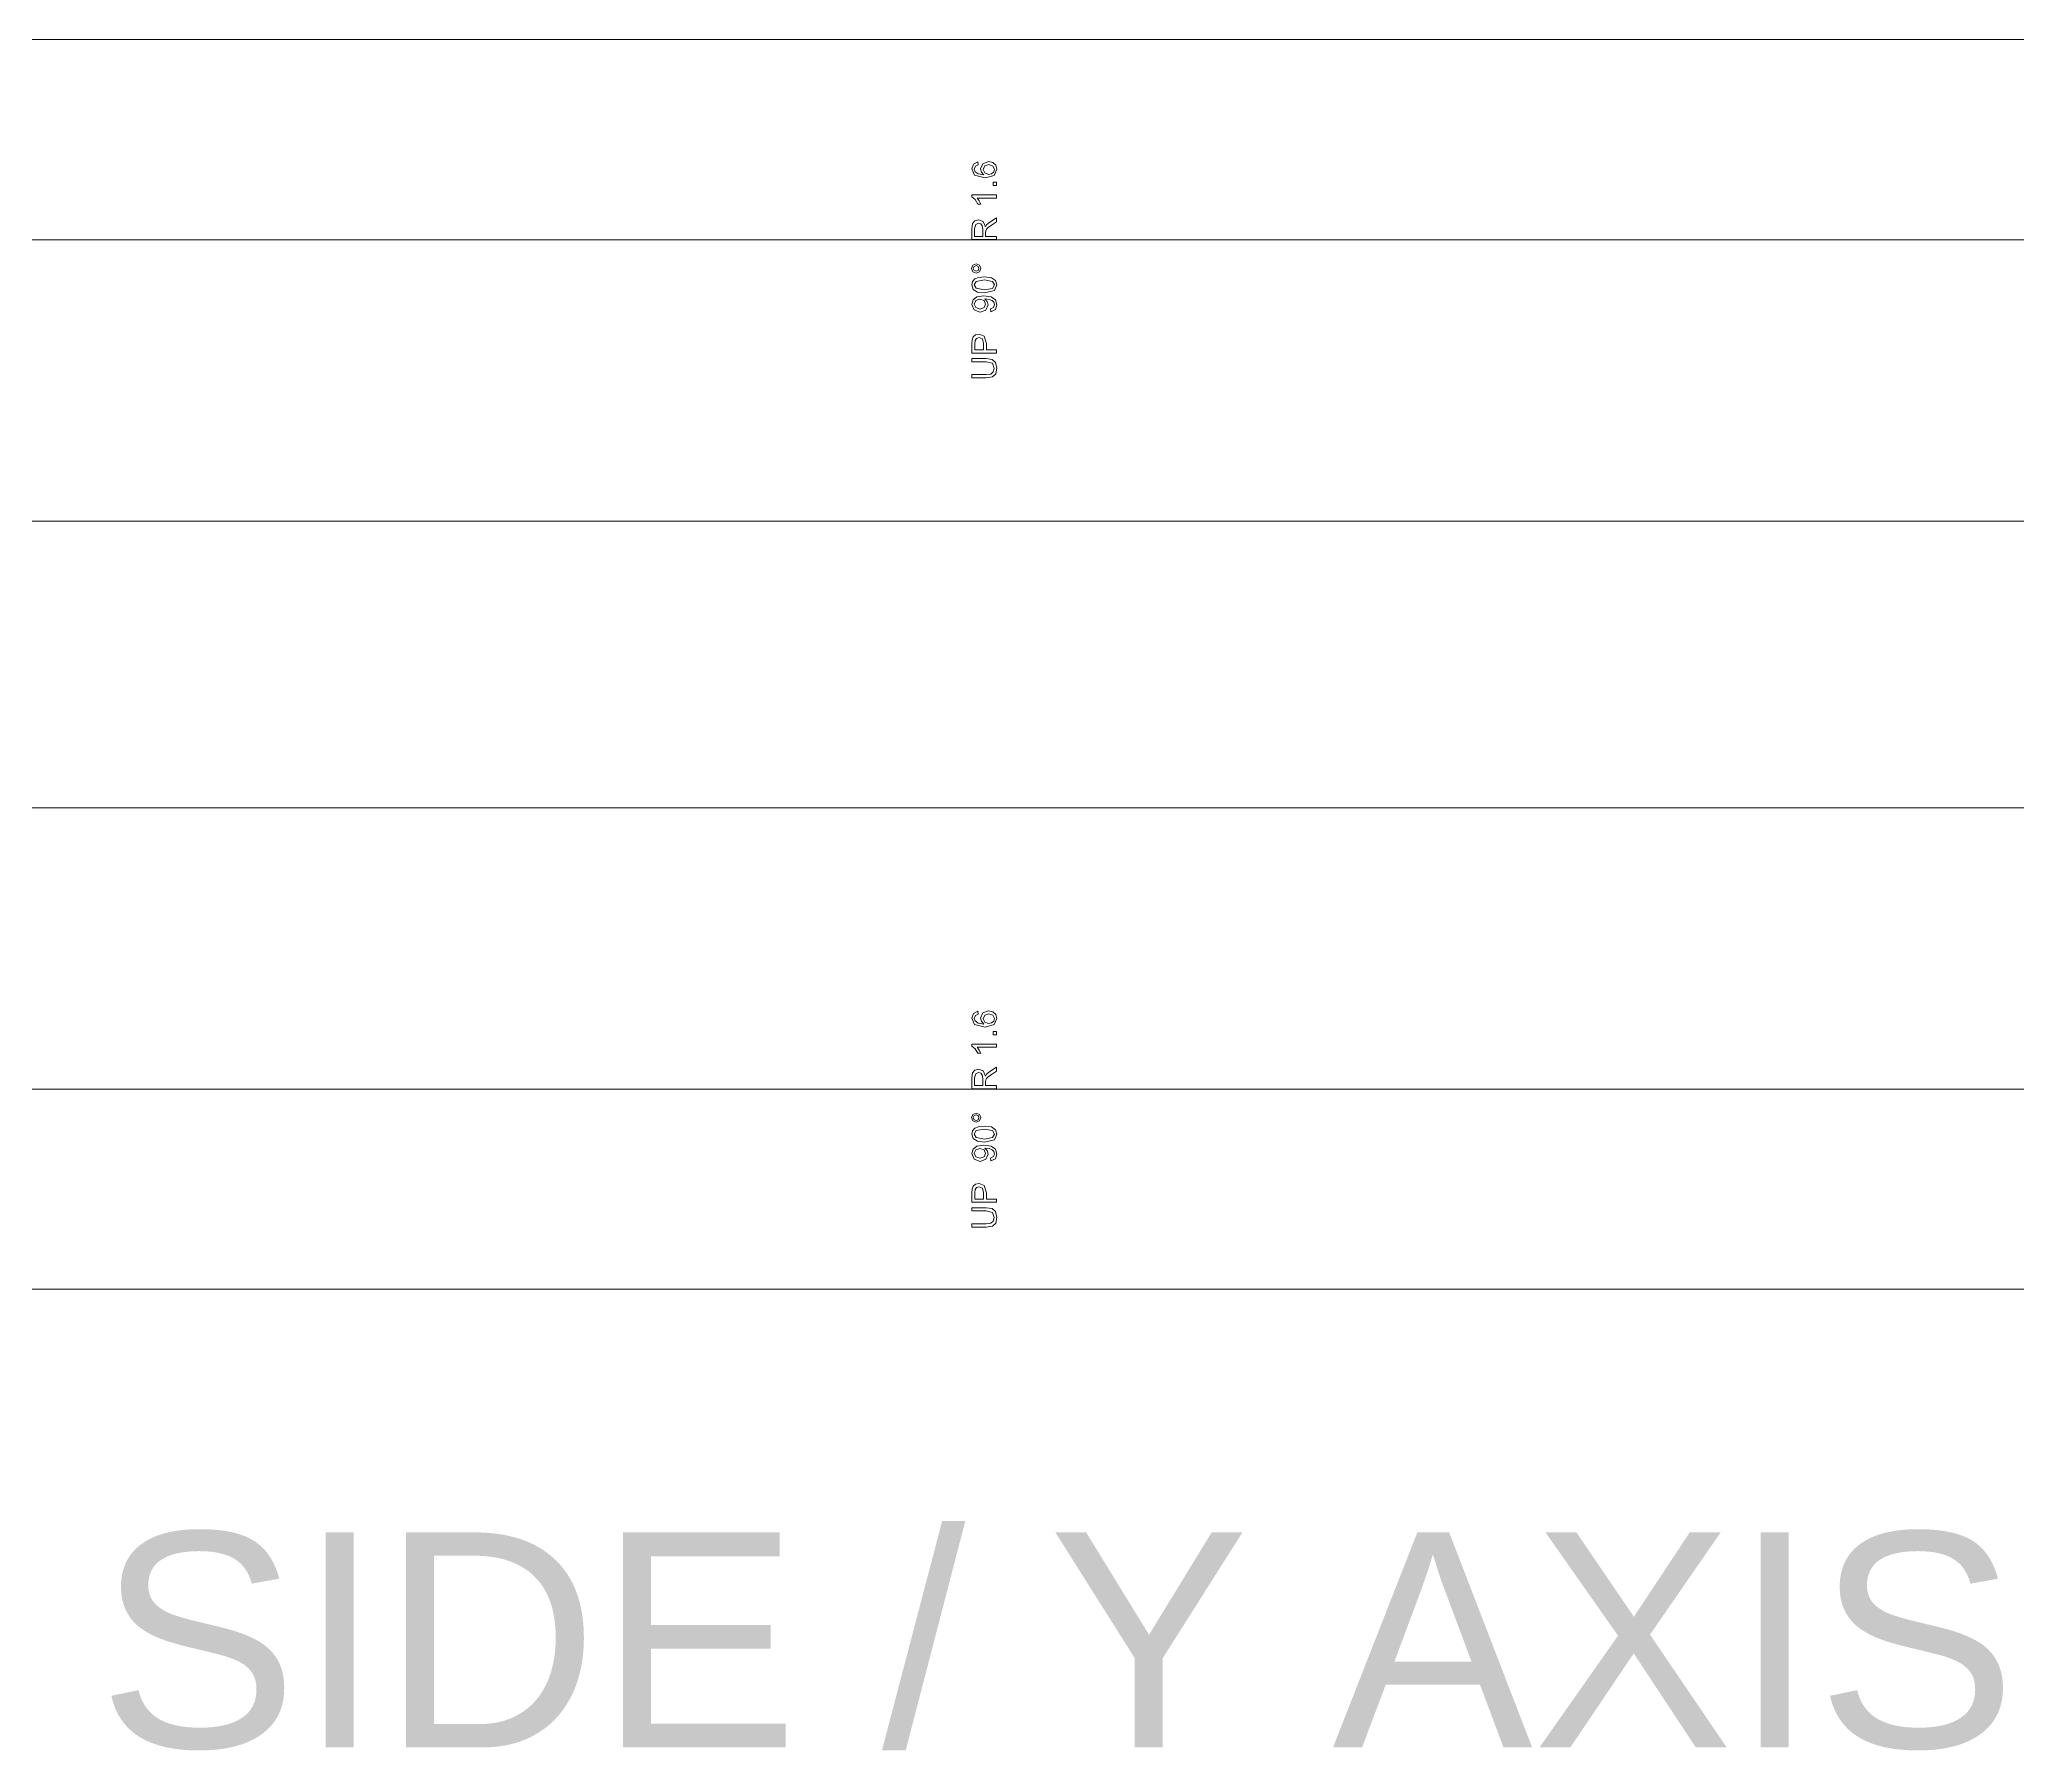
# Model space of a CAD drawing. Header units: millimetres. Extents: x 5 to 3562, y -58 to 420.
# Drawn here: x 2112.4 to 2388.3, y -52.8 to 185.9 of the extents above; entities that cross this region are included whole.
import ezdxf

# ---------------------------------------------------------------- set-up
doc = ezdxf.new("R2010")
doc.units = ezdxf.units.MM
doc.layers.get('0').update_dxf_attribs({"lineweight": 25, "true_color": 0xffffff})
doc.layers.add('Layer0', color=7, linetype='BYLAYER', lineweight=5, true_color=0xffffff)
doc.styles.add('textstyle15', font='')
doc.styles.get('textstyle15').set_extended_font_data('Arial')

msp = doc.modelspace()

# ---------------------------------------------------------------- linework, layer by layer
at = {"layer": 'Layer0'}
for p, q in [((2466.6, 185.89), (2016.6, 185.89)), ((2242.49, 167.83), (2242.72, 168.5)), ((2242.72, 168.5), (2243.35, 168.81)), ((2243.38, 168.39), (2243.02, 168.23)), ((2243.35, 168.81), (2243.38, 168.39)), ((2243.71, 167.85), (2244.02, 168.57)), ((2244.02, 168.57), (2244.83, 168.87)), ((2244.85, 168.44), (2244.29, 168.25)), ((2244.83, 168.87), (2245.43, 168.73)), ((2245.44, 168.24), (2244.85, 168.44)), ((2245.43, 168.73), (2245.86, 168.35)), ((2245.86, 168.35), (2246, 167.79)), ((2242.88, 166.96), (2242.49, 167.83)), ((2243.02, 168.23), (2242.84, 167.81)), ((2242.84, 167.81), (2242.95, 167.45)), ((2244.34, 166.6), (2242.88, 166.96)), ((2242.95, 167.45), (2243.38, 167.14)), ((2243.38, 167.14), (2244.17, 167.02)), ((2243.83, 167.39), (2243.71, 167.85)), ((2244.17, 167.02), (2243.83, 167.39)), ((2244.29, 168.25), (2244.09, 167.77)), ((2244.09, 167.77), (2244.29, 167.28)), ((2244.29, 167.28), (2244.83, 167.08)), ((2245.62, 166.93), (2244.34, 166.6)), ((2244.83, 167.08), (2245.25, 167.17)), ((2245.25, 167.17), (2245.55, 167.43)), ((2245.66, 167.78), (2245.44, 168.24)), ((2245.46, 165.52), (2245.46, 166)), ((2245.46, 166), (2245.95, 166)), ((2245.55, 167.43), (2245.66, 167.78)), ((2246, 167.79), (2245.62, 166.93)), ((2245.95, 166), (2245.95, 165.52)), ((2242.49, 163.92), (2242.49, 164.2)), ((2242.49, 164.2), (2245.95, 164.2)), ((2242.95, 163.55), (2242.49, 163.92)), ((2243.35, 162.93), (2242.95, 163.55)), ((2245.95, 163.77), (2243.25, 163.77)), ((2243.25, 163.77), (2243.54, 163.37)), ((2243.76, 162.93), (2243.35, 162.93)), ((2243.54, 163.37), (2243.76, 162.93)), ((2245.95, 165.52), (2245.46, 165.52)), ((2245.95, 164.2), (2245.95, 163.77)), ((2242.5, 159.5), (2242.6, 160.2)), ((2242.6, 160.2), (2242.92, 160.58)), ((2243.04, 160.08), (2242.88, 159.52)), ((2242.92, 160.58), (2243.44, 160.73)), ((2243.44, 160.26), (2243.04, 160.08)), ((2243.44, 160.73), (2244.06, 160.49)), ((2243.75, 160.17), (2243.44, 160.26)), ((2243.96, 159.9), (2243.75, 160.17)), ((2244.06, 160.49), (2244.38, 159.76)), ((2244.38, 159.76), (2244.55, 160.03)), ((2244.55, 160.03), (2245.01, 160.41)), ((2245.01, 160.41), (2245.95, 161.01)), ((2245.95, 160.44), (2245.23, 159.98)), ((2245.95, 161.01), (2245.95, 160.44)), ((2242.5, 157.98), (2242.5, 159.5)), ((2245.95, 157.98), (2242.5, 157.98)), ((2242.88, 159.52), (2242.88, 158.43)), ((2242.88, 158.43), (2244.02, 158.43)), ((2244.02, 159.41), (2243.96, 159.9)), ((2244.02, 158.43), (2244.02, 159.41)), ((2244.43, 159.21), (2244.42, 158.96)), ((2244.42, 158.96), (2244.42, 158.43)), ((2244.42, 158.43), (2245.95, 158.43)), ((2244.53, 159.42), (2244.43, 159.21)), ((2244.76, 159.65), (2244.53, 159.42)), ((2245.23, 159.98), (2244.76, 159.65)), ((2245.95, 158.43), (2245.95, 157.98)), ((2242.64, 154.42), (2243.1, 154.61)), ((2243.1, 154.61), (2243.56, 154.42)), ((2242.45, 153.96), (2242.64, 154.42)), ((2242.64, 153.5), (2242.45, 153.96)), ((2242.49, 151.65), (2242.6, 152.14)), ((2242.6, 152.14), (2242.92, 152.48)), ((2243.1, 153.31), (2242.64, 153.5)), ((2242.82, 154.24), (2242.7, 153.96)), ((2242.7, 153.96), (2242.82, 153.68)), ((2243.1, 154.35), (2242.82, 154.24)), ((2242.82, 153.68), (2243.1, 153.56)), ((2243.12, 152.14), (2242.84, 151.65)), ((2242.92, 152.48), (2243.43, 152.7)), ((2243.38, 154.24), (2243.1, 154.35)), ((2243.1, 153.56), (2243.38, 153.68)), ((2243.56, 153.5), (2243.1, 153.31)), ((2244.25, 152.34), (2243.12, 152.14)), ((2243.49, 153.96), (2243.38, 154.24)), ((2243.38, 153.68), (2243.49, 153.96)), ((2243.43, 152.7), (2244.25, 152.77)), ((2243.56, 154.42), (2243.75, 153.96)), ((2243.75, 153.96), (2243.56, 153.5)), ((2244.25, 152.77), (2245.23, 152.65)), ((2245.38, 152.14), (2244.25, 152.34)), ((2245.23, 152.65), (2245.8, 152.28)), ((2245.66, 151.65), (2245.38, 152.14)), ((2245.8, 152.28), (2246, 151.65)), ((2242.69, 151.03), (2242.49, 151.65)), ((2242.49, 148.94), (2242.67, 149.55)), ((2242.67, 149.55), (2243.19, 149.98)), ((2243.27, 150.66), (2242.69, 151.03)), ((2242.84, 151.65), (2243.09, 151.18)), ((2243.05, 149.46), (2242.84, 148.99)), ((2242.84, 148.99), (2243.07, 148.5)), ((2243.63, 149.65), (2243.05, 149.46)), ((2243.09, 151.18), (2244.25, 150.96)), ((2243.19, 149.98), (2244.15, 150.12)), ((2244.25, 150.53), (2243.27, 150.66)), ((2244.2, 149.46), (2243.63, 149.65)), ((2244.15, 150.12), (2245.2, 149.98)), ((2244.41, 148.98), (2244.2, 149.46)), ((2244.25, 150.96), (2245.38, 151.16)), ((2245.65, 150.87), (2244.25, 150.53)), ((2244.41, 149.7), (2244.33, 149.7)), ((2244.33, 149.7), (2244.65, 149.35)), ((2244.93, 149.64), (2244.41, 149.7)), ((2244.65, 149.35), (2244.78, 148.88)), ((2245.33, 149.48), (2244.93, 149.64)), ((2245.2, 149.98), (2245.8, 149.55)), ((2245.57, 149.24), (2245.33, 149.48)), ((2245.38, 151.16), (2245.66, 151.65)), ((2245.66, 148.9), (2245.57, 149.24)), ((2246, 151.65), (2245.65, 150.87)), ((2245.8, 149.55), (2246, 148.89)), ((2242.81, 148.17), (2242.49, 148.94)), ((2243.65, 147.86), (2242.81, 148.17)), ((2243.07, 148.5), (2243.67, 148.29)), ((2244.47, 148.15), (2243.65, 147.86)), ((2243.67, 148.29), (2244.2, 148.49)), ((2244.2, 148.49), (2244.41, 148.98)), ((2244.78, 148.88), (2244.47, 148.15)), ((2245.11, 148.33), (2245.53, 148.52)), ((2245.15, 147.92), (2245.11, 148.33)), ((2245.78, 148.23), (2245.15, 147.92)), ((2245.53, 148.52), (2245.66, 148.9)), ((2246, 148.89), (2245.78, 148.23)), ((2242.5, 143.45), (2242.54, 143.97)), ((2242.54, 143.97), (2242.7, 144.4)), ((2242.7, 144.4), (2243.03, 144.67)), ((2242.94, 143.91), (2242.91, 143.49)), ((2242.91, 143.49), (2242.91, 142.61)), ((2243.14, 144.2), (2242.94, 143.91)), ((2243.03, 144.67), (2243.5, 144.78)), ((2243.51, 144.31), (2243.14, 144.2)), ((2243.5, 144.78), (2244.24, 144.5)), ((2243.98, 144.12), (2243.51, 144.31)), ((2244.14, 143.5), (2243.98, 144.12)), ((2244.14, 142.61), (2244.14, 143.5)), ((2244.24, 144.5), (2244.55, 143.49)), ((2244.55, 143.49), (2244.55, 142.61)), ((2242.5, 142.15), (2242.5, 143.45)), ((2245.95, 142.15), (2242.5, 142.15)), ((2242.5, 140.94), (2242.5, 141.39)), ((2242.5, 141.39), (2244.49, 141.39)), ((2244.49, 140.94), (2242.5, 140.94)), ((2242.91, 142.61), (2244.14, 142.61)), ((2244.49, 141.39), (2245.32, 141.27)), ((2245.37, 140.72), (2244.49, 140.94)), ((2244.55, 142.61), (2245.95, 142.61)), ((2245.32, 141.27), (2245.81, 140.85)), ((2245.59, 140.01), (2245.37, 140.72)), ((2245.81, 140.85), (2246, 140.05)), ((2245.95, 142.61), (2245.95, 142.15)), ((2242.5, 138.69), (2242.5, 139.14)), ((2242.5, 139.14), (2244.49, 139.14)), ((2244.49, 138.69), (2242.5, 138.69)), ((2244.49, 139.14), (2245.15, 139.22)), ((2245.36, 138.82), (2244.49, 138.69)), ((2245.15, 139.22), (2245.48, 139.51)), ((2245.84, 139.26), (2245.36, 138.82)), ((2245.48, 139.51), (2245.59, 140.01)), ((2246, 140.05), (2245.84, 139.26)), ((2416.6, 118.7), (2066.6, 118.7)), ((2066.6, 78.7), (2416.6, 78.7)), ((2242.49, 49.35), (2242.72, 50.01)), ((2242.72, 50.01), (2243.35, 50.32)), ((2243.02, 49.74), (2242.84, 49.32)), ((2243.38, 49.9), (2243.02, 49.74)), ((2243.35, 50.32), (2243.38, 49.9)), ((2243.71, 49.37), (2244.02, 50.09)), ((2244.02, 50.09), (2244.83, 50.38)), ((2244.29, 49.76), (2244.09, 49.28)), ((2244.85, 49.95), (2244.29, 49.76)), ((2244.83, 50.38), (2245.43, 50.24)), ((2245.44, 49.76), (2244.85, 49.95)), ((2245.43, 50.24), (2245.86, 49.86)), ((2245.66, 49.3), (2245.44, 49.76)), ((2245.86, 49.86), (2246, 49.31)), ((2242.88, 48.48), (2242.49, 49.35)), ((2242.84, 49.32), (2242.95, 48.97)), ((2244.34, 48.11), (2242.88, 48.48)), ((2242.95, 48.97), (2243.38, 48.65)), ((2243.38, 48.65), (2244.17, 48.53)), ((2243.83, 48.91), (2243.71, 49.37)), ((2244.17, 48.53), (2243.83, 48.91)), ((2244.09, 49.28), (2244.29, 48.8)), ((2244.29, 48.8), (2244.83, 48.6)), ((2245.62, 48.45), (2244.34, 48.11)), ((2244.83, 48.6), (2245.25, 48.69)), ((2245.25, 48.69), (2245.55, 48.95)), ((2245.46, 47.03), (2245.46, 47.51)), ((2245.46, 47.51), (2245.95, 47.51)), ((2245.95, 47.03), (2245.46, 47.03)), ((2245.55, 48.95), (2245.66, 49.3)), ((2246, 49.31), (2245.62, 48.45)), ((2245.95, 47.51), (2245.95, 47.03)), ((2242.49, 45.44), (2242.49, 45.71)), ((2242.49, 45.71), (2245.95, 45.71)), ((2242.95, 45.07), (2242.49, 45.44)), ((2243.35, 44.45), (2242.95, 45.07)), ((2245.95, 45.29), (2243.25, 45.29)), ((2243.25, 45.29), (2243.54, 44.89)), ((2243.76, 44.45), (2243.35, 44.45)), ((2243.54, 44.89), (2243.76, 44.45)), ((2245.95, 45.71), (2245.95, 45.29)), ((2242.5, 41.02), (2242.6, 41.72)), ((2242.6, 41.72), (2242.92, 42.1)), ((2243.04, 41.6), (2242.88, 41.04)), ((2242.92, 42.1), (2243.44, 42.24)), ((2243.44, 41.77), (2243.04, 41.6)), ((2243.44, 42.24), (2244.06, 42.01)), ((2243.75, 41.68), (2243.44, 41.77)), ((2243.96, 41.42), (2243.75, 41.68)), ((2244.02, 40.93), (2243.96, 41.42)), ((2244.06, 42.01), (2244.38, 41.27)), ((2244.38, 41.27), (2244.55, 41.55)), ((2244.55, 41.55), (2245.01, 41.93)), ((2245.23, 41.5), (2244.76, 41.17)), ((2245.01, 41.93), (2245.95, 42.53)), ((2245.95, 41.95), (2245.23, 41.5)), ((2245.95, 42.53), (2245.95, 41.95)), ((2242.5, 39.49), (2242.5, 41.02)), ((2245.95, 39.49), (2242.5, 39.49)), ((2242.88, 41.04), (2242.88, 39.95)), ((2242.88, 39.95), (2244.02, 39.95)), ((2244.02, 39.95), (2244.02, 40.93)), ((2244.43, 40.73), (2244.42, 40.48)), ((2244.42, 40.48), (2244.42, 39.95)), ((2244.42, 39.95), (2245.95, 39.95)), ((2244.53, 40.94), (2244.43, 40.73)), ((2244.76, 41.17), (2244.53, 40.94)), ((2245.95, 39.95), (2245.95, 39.49)), ((2242.45, 35.47), (2242.64, 35.93)), ((2242.64, 35.93), (2243.1, 36.12)), ((2243.1, 35.87), (2242.82, 35.75)), ((2243.1, 36.12), (2243.56, 35.93)), ((2243.38, 35.75), (2243.1, 35.87)), ((2243.56, 35.93), (2243.75, 35.47)), ((2242.64, 35.01), (2242.45, 35.47)), ((2242.49, 33.17), (2242.6, 33.65)), ((2242.69, 32.55), (2242.49, 33.17)), ((2242.6, 33.65), (2242.92, 34)), ((2243.1, 34.82), (2242.64, 35.01)), ((2242.82, 35.75), (2242.7, 35.47)), ((2242.7, 35.47), (2242.82, 35.19)), ((2242.82, 35.19), (2243.1, 35.08)), ((2243.12, 33.66), (2242.84, 33.16)), ((2242.84, 33.16), (2243.09, 32.7)), ((2242.92, 34), (2243.43, 34.21)), ((2243.1, 35.08), (2243.38, 35.19)), ((2243.56, 35.01), (2243.1, 34.82)), ((2244.25, 33.86), (2243.12, 33.66)), ((2243.49, 35.47), (2243.38, 35.75)), ((2243.38, 35.19), (2243.49, 35.47)), ((2243.43, 34.21), (2244.25, 34.29)), ((2243.75, 35.47), (2243.56, 35.01)), ((2244.25, 34.29), (2245.23, 34.17)), ((2245.38, 33.66), (2244.25, 33.86)), ((2245.23, 34.17), (2245.8, 33.79)), ((2245.66, 33.17), (2245.38, 33.66)), ((2245.38, 32.68), (2245.66, 33.17)), ((2246, 33.17), (2245.65, 32.39)), ((2245.8, 33.79), (2246, 33.17)), ((2242.49, 30.45), (2242.67, 31.07)), ((2242.81, 29.68), (2242.49, 30.45)), ((2242.67, 31.07), (2243.19, 31.49)), ((2243.27, 32.17), (2242.69, 32.55)), ((2243.05, 30.97), (2242.84, 30.51)), ((2242.84, 30.51), (2243.07, 30.02)), ((2243.63, 31.17), (2243.05, 30.97)), ((2243.09, 32.7), (2244.25, 32.48)), ((2243.19, 31.49), (2244.15, 31.64)), ((2244.25, 32.05), (2243.27, 32.17)), ((2244.2, 30.98), (2243.63, 31.17)), ((2244.15, 31.64), (2245.2, 31.49)), ((2244.41, 30.49), (2244.2, 30.98)), ((2244.2, 30.01), (2244.41, 30.49)), ((2244.25, 32.48), (2245.38, 32.68)), ((2245.65, 32.39), (2244.25, 32.05)), ((2244.41, 31.22), (2244.33, 31.21)), ((2244.33, 31.21), (2244.65, 30.87)), ((2244.93, 31.15), (2244.41, 31.22)), ((2244.78, 30.39), (2244.47, 29.67)), ((2244.65, 30.87), (2244.78, 30.39)), ((2245.33, 30.99), (2244.93, 31.15)), ((2245.2, 31.49), (2245.8, 31.07)), ((2245.57, 30.75), (2245.33, 30.99)), ((2245.53, 30.04), (2245.66, 30.41)), ((2245.66, 30.41), (2245.57, 30.75)), ((2246, 30.4), (2245.78, 29.74)), ((2245.8, 31.07), (2246, 30.4)), ((2243.65, 29.37), (2242.81, 29.68)), ((2243.07, 30.02), (2243.67, 29.81)), ((2244.47, 29.67), (2243.65, 29.37)), ((2243.67, 29.81), (2244.2, 30.01)), ((2245.11, 29.84), (2245.53, 30.04)), ((2245.15, 29.44), (2245.11, 29.84)), ((2245.78, 29.74), (2245.15, 29.44)), ((2242.5, 24.96), (2242.54, 25.49)), ((2242.5, 23.67), (2242.5, 24.96)), ((2242.54, 25.49), (2242.7, 25.91)), ((2242.7, 25.91), (2243.03, 26.19)), ((2242.94, 25.43), (2242.91, 25)), ((2242.91, 25), (2242.91, 24.12)), ((2243.14, 25.71), (2242.94, 25.43)), ((2243.03, 26.19), (2243.5, 26.29)), ((2243.51, 25.82), (2243.14, 25.71)), ((2243.5, 26.29), (2244.24, 26.01)), ((2243.98, 25.64), (2243.51, 25.82)), ((2244.14, 25.01), (2243.98, 25.64)), ((2244.14, 24.12), (2244.14, 25.01)), ((2244.24, 26.01), (2244.55, 25)), ((2244.55, 25), (2244.55, 24.12)), ((2245.95, 23.67), (2242.5, 23.67)), ((2242.5, 22.45), (2242.5, 22.91)), ((2242.5, 22.91), (2244.49, 22.91)), ((2244.49, 22.45), (2242.5, 22.45)), ((2242.91, 24.12), (2244.14, 24.12)), ((2244.49, 22.91), (2245.32, 22.79)), ((2245.37, 22.24), (2244.49, 22.45)), ((2244.55, 24.12), (2245.95, 24.12)), ((2245.32, 22.79), (2245.81, 22.37)), ((2245.59, 21.52), (2245.37, 22.24)), ((2245.81, 22.37), (2246, 21.56)), ((2245.95, 24.12), (2245.95, 23.67)), ((2242.5, 20.2), (2242.5, 20.66)), ((2242.5, 20.66), (2244.49, 20.66)), ((2244.49, 20.2), (2242.5, 20.2)), ((2244.49, 20.66), (2245.15, 20.74)), ((2245.36, 20.33), (2244.49, 20.2)), ((2245.15, 20.74), (2245.48, 21.03)), ((2245.84, 20.77), (2245.36, 20.33)), ((2245.48, 21.03), (2245.59, 21.52)), ((2246, 21.56), (2245.84, 20.77)), ((2466.6, 11.52), (2016.6, 11.52))]:
    msp.add_line(p, q, dxfattribs=at)
at = {"layer": 'Layer0', "color": 2, "true_color": 0xffff00}
for p, q in [((2016.6, 157.94), (2466.6, 157.94)), ((2016.6, 39.46), (2466.6, 39.46))]:
    msp.add_line(p, q, dxfattribs=at)

# ---------------------------------------------------------------- texts
at = {"insert": (2120.5, -22.39), "char_height": 1, "attachment_point": 1, "style": 'textstyle15'}
msp.add_mtext('\\H30;SIDE / Y AXIS', dxfattribs=at)

doc.saveas('drawing.dxf')
